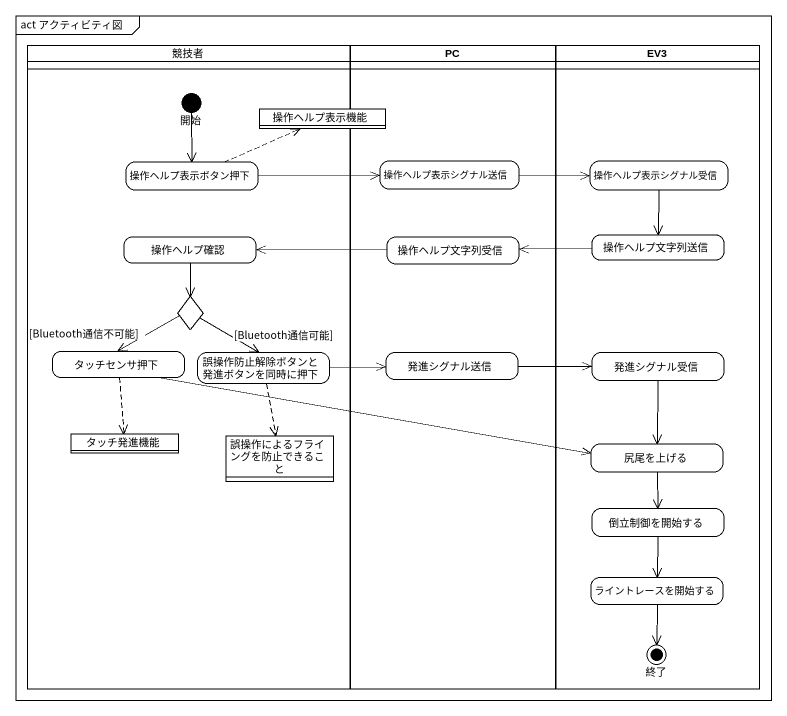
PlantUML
@startuml
mainframe act アクティビティ図
hide empty description
state " " as lane1 <<partition>> {
  state 操作ヘルプ表示機能 <<partition>>
}
state 競技者 <<partition>> {
  state 開始 <<start>>
  state 操作ヘルプ表示ボタン押下
  state 操作ヘルプ確認
  state choice1 <<choice>>
  state タッチセンサ押下
  state 誤操作防止解除ボタンと発進ボタンを同時に押下
  state タッチ発進機能 <<partition>>
  state 誤操作によるフライングを防止できること <<partition>>
}
state PC <<partition>> {
  state 操作ヘルプ表示シグナル送信
  state 操作ヘルプ文字列受信
  state 発進シグナル送信
}
state EV3 <<partition>> {
  state 操作ヘルプ表示シグナル受信
  state 操作ヘルプ文字列送信
  state 発進シグナル受信
  state 尻尾を上げる
  state 倒立制御を開始する
  state ライントレースを開始する
  state 終了 <<end>>
}
開始 --> 操作ヘルプ表示ボタン押下
操作ヘルプ表示ボタン押下 -right[dashed]-> 操作ヘルプ表示機能
操作ヘルプ表示ボタン押下 -right-> 操作ヘルプ表示シグナル送信
操作ヘルプ表示シグナル送信 -right-> 操作ヘルプ表示シグナル受信
操作ヘルプ表示シグナル受信 --> 操作ヘルプ文字列送信
操作ヘルプ確認 --> choice1
操作ヘルプ文字列受信 -left-> 操作ヘルプ確認
操作ヘルプ文字列送信 -left-> 操作ヘルプ文字列受信
choice1 --> タッチセンサ押下 : [Bluetooth通信不可能]
choice1 --> 誤操作防止解除ボタンと発進ボタンを同時に押下 : [Bluetooth通信可能]
タッチセンサ押下 -[dashed]-> タッチ発進機能
タッチセンサ押下 -right-> 尻尾を上げる
誤操作防止解除ボタンと発進ボタンを同時に押下 -right-> 発進シグナル送信
誤操作防止解除ボタンと発進ボタンを同時に押下 -[dashed]-> 誤操作によるフライングを防止できること
発進シグナル送信 -right-> 発進シグナル受信
発進シグナル受信 --> 尻尾を上げる
尻尾を上げる --> 倒立制御を開始する
倒立制御を開始する --> ライントレースを開始する
ライントレースを開始する --> 終了
@enduml
